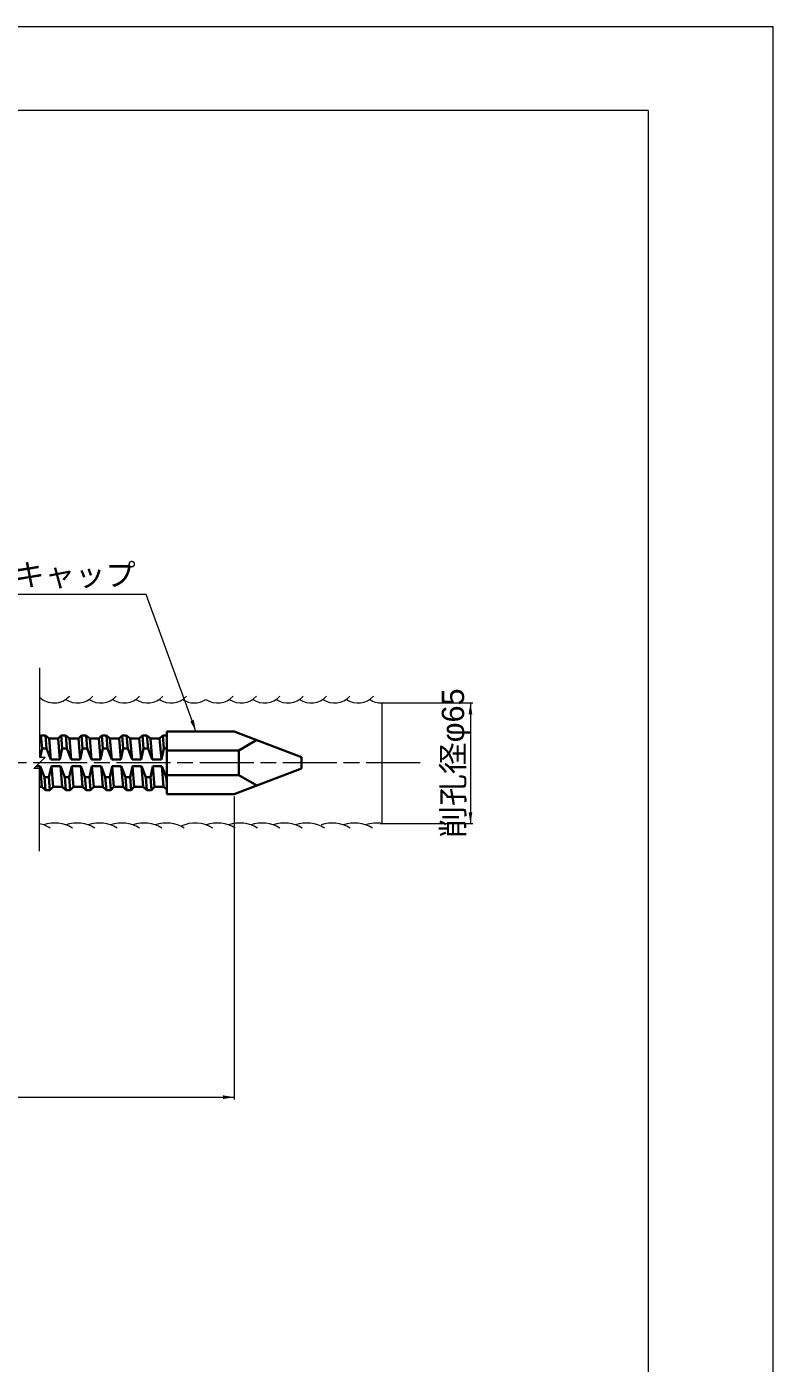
# Model space of a CAD drawing. Units: millimetres at full size, sheet at 1:2; details may follow other scales. Extents: x 1798 to 3480, y 1300 to 2488.
# Drawn here: x 3148 to 3480, y 1894 to 2488 of the extents above; entities that cross this region are included whole.
import ezdxf
from ezdxf.enums import TextEntityAlignment as Align

# ---------------------------------------------------------------- set-up
doc = ezdxf.new("R2010")
doc.units = ezdxf.units.MM
doc.header["$LTSCALE"] = 2
doc.linetypes.add('CHAIN', pattern=[18.5, 12, -1.5, 3.5, -1.5])
for name, color, linetype, lineweight in [('1 外形線', 7, 'Continuous', 35), ('2 細い実線', 3, 'Continuous', 20), ('4中心線', 1, 'CHAIN', 15), ('6 寸法線', 4, 'Continuous', 13), ('7 枠・タイトル', 7, 'Continuous', 13), ('Defpoints_3', 7, 'Continuous', 13)]:
    doc.layers.add(name, color=color, linetype=linetype, lineweight=lineweight)
doc.styles.add('ＭＳ Ｐゴシック', font='')
doc.styles.get('ＭＳ Ｐゴシック').set_extended_font_data('MS PGothic')

# ---------------------------------------------------------------- blocks, each defined once
blk = doc.blocks.new('filled_arrow')
at = {"color": 0, "linetype": 'Continuous', "lineweight": -2}
blk.add_solid([(7.5, 1.25), (0, 0), (7.5, -1.25)], dxfattribs=at)

msp = doc.modelspace()

# ---------------------------------------------------------------- linework, layer by layer
at = {"layer": '1 外形線'}
for p, q in [((3210.559, 2174.748), (3210.559, 2146.848)), ((3210.559, 2174.748), (3240.559, 2174.748)), ((3240.559, 2174.748), (3270.559, 2163.298)), ((3154.674, 2172.878), (3154.049, 2172.272)), ((3156.674, 2172.877), (3154.674, 2172.878)), ((3155.149, 2167.128), (3154.674, 2172.878)), ((3156.674, 2172.877), (3158.291, 2171.528)), ((3157.149, 2167.127), (3156.674, 2172.877)), ((3162.305, 2171.528), (3158.291, 2171.528)), ((3159.055, 2162.278), (3158.291, 2171.528)), ((3163.698, 2172.877), (3162.304, 2171.527)), ((3163.069, 2162.277), (3162.304, 2171.527)), ((3165.698, 2172.877), (3163.698, 2172.877)), ((3164.173, 2167.127), (3163.698, 2172.877)), ((3165.698, 2172.877), (3167.315, 2171.527)), ((3166.173, 2167.127), (3165.698, 2172.877)), ((3168.079, 2162.277), (3167.315, 2171.527)), ((3171.328, 2171.527), (3167.315, 2171.527)), ((3172.722, 2172.877), (3171.328, 2171.527)), ((3172.093, 2162.277), (3171.328, 2171.526)), ((3174.722, 2172.876), (3172.722, 2172.877)), ((3173.197, 2167.127), (3172.722, 2172.877)), ((3175.197, 2167.126), (3174.722, 2172.876)), ((3174.722, 2172.876), (3176.339, 2171.527)), ((3180.352, 2171.527), (3176.339, 2171.527)), ((3177.103, 2162.277), (3176.339, 2171.527)), ((3181.746, 2172.876), (3180.352, 2171.527)), ((3181.117, 2162.276), (3180.352, 2171.526)), ((3183.746, 2172.876), (3181.746, 2172.876)), ((3182.221, 2167.126), (3181.746, 2172.876)), ((3183.746, 2172.876), (3185.362, 2171.527)), ((3184.221, 2167.126), (3183.746, 2172.876)), ((3186.127, 2162.276), (3185.362, 2171.527)), ((3189.376, 2171.527), (3185.362, 2171.527)), ((3190.769, 2172.876), (3189.376, 2171.526)), ((3190.14, 2162.276), (3189.376, 2171.525)), ((3192.77, 2172.876), (3190.769, 2172.876)), ((3191.245, 2167.126), (3190.769, 2172.876)), ((3192.77, 2172.876), (3194.386, 2171.526)), ((3193.245, 2167.126), (3192.77, 2172.876)), ((3195.15, 2162.276), (3194.386, 2171.526)), ((3198.4, 2171.526), (3194.386, 2171.526)), ((3199.793, 2172.875), (3198.4, 2171.526)), ((3199.164, 2162.276), (3198.4, 2171.525)), ((3201.793, 2172.875), (3199.793, 2172.875)), ((3200.268, 2167.126), (3199.793, 2172.875)), ((3201.793, 2172.875), (3203.41, 2171.526)), ((3202.268, 2167.125), (3201.793, 2172.875)), ((3207.424, 2171.526), (3203.41, 2171.526)), ((3204.174, 2162.275), (3203.41, 2171.526)), ((3208.188, 2162.275), (3207.423, 2171.524)), ((3208.817, 2172.875), (3207.424, 2171.525)), ((3210.558, 2172.875), (3208.817, 2172.875)), ((3209.292, 2167.125), (3208.817, 2172.875)), ((3242.559, 2166.298), (3250.559, 2170.932)), ((3155.149, 2167.128), (3154.282, 2163.321)), ((3155.149, 2167.128), (3157.149, 2167.127)), ((3157.149, 2167.127), (3159.055, 2162.278)), ((3163.069, 2162.277), (3159.055, 2162.278)), ((3164.173, 2167.127), (3163.069, 2162.277)), ((3164.173, 2167.127), (3166.173, 2167.127)), ((3166.173, 2167.127), (3168.079, 2162.277)), ((3172.093, 2162.277), (3168.079, 2162.277)), ((3173.197, 2167.127), (3172.093, 2162.277)), ((3173.197, 2167.127), (3175.197, 2167.126)), ((3175.197, 2167.126), (3177.103, 2162.277)), ((3181.117, 2162.276), (3177.103, 2162.277)), ((3182.221, 2167.126), (3181.116, 2162.276)), ((3182.221, 2167.126), (3184.221, 2167.126)), ((3184.221, 2167.126), (3186.127, 2162.276)), ((3190.14, 2162.276), (3186.127, 2162.276)), ((3191.245, 2167.126), (3190.14, 2162.276)), ((3191.245, 2167.126), (3193.245, 2167.126)), ((3193.245, 2167.126), (3195.15, 2162.276)), ((3199.164, 2162.276), (3195.15, 2162.276)), ((3200.268, 2167.126), (3199.164, 2162.275)), ((3200.268, 2167.126), (3202.268, 2167.125)), ((3202.268, 2167.125), (3204.174, 2162.275)), ((3208.188, 2162.275), (3204.174, 2162.275)), ((3209.292, 2167.125), (3208.188, 2162.275)), ((3209.292, 2167.125), (3210.558, 2167.125)), ((3210.559, 2166.298), (3242.559, 2166.298)), ((3242.559, 2166.298), (3242.559, 2155.298)), ((3270.559, 2163.298), (3270.559, 2158.298)), ((3154.293, 2159.277), (3152.519, 2159.278)), ((3155.057, 2150.028), (3154.293, 2159.277)), ((3156.199, 2154.427), (3154.293, 2159.277)), ((3158.199, 2154.428), (3159.303, 2159.277)), ((3163.316, 2159.277), (3159.303, 2159.278)), ((3160.067, 2150.028), (3159.303, 2159.277)), ((3164.081, 2150.027), (3163.316, 2159.277)), ((3165.222, 2154.427), (3163.317, 2159.277)), ((3167.222, 2154.427), (3168.327, 2159.276)), ((3172.34, 2159.276), (3168.327, 2159.277)), ((3169.091, 2150.027), (3168.327, 2159.276)), ((3173.105, 2150.027), (3172.34, 2159.276)), ((3174.246, 2154.426), (3172.34, 2159.276)), ((3176.246, 2154.427), (3177.35, 2159.276)), ((3178.115, 2150.027), (3177.35, 2159.276)), ((3181.364, 2159.276), (3177.351, 2159.277)), ((3182.129, 2150.027), (3181.364, 2159.276)), ((3183.27, 2154.426), (3181.364, 2159.276)), ((3185.27, 2154.427), (3186.374, 2159.276)), ((3187.139, 2150.026), (3186.374, 2159.276)), ((3190.388, 2159.275), (3186.375, 2159.277)), ((3191.152, 2150.026), (3190.388, 2159.275)), ((3192.294, 2154.426), (3190.388, 2159.275)), ((3194.294, 2154.426), (3195.398, 2159.275)), ((3199.412, 2159.275), (3195.398, 2159.276)), ((3196.162, 2150.026), (3195.398, 2159.275)), ((3200.176, 2150.026), (3199.412, 2159.275)), ((3201.318, 2154.425), (3199.412, 2159.275)), ((3203.318, 2154.426), (3204.422, 2159.275)), ((3208.436, 2159.274), (3204.422, 2159.276)), ((3205.186, 2150.026), (3204.422, 2159.275)), ((3209.2, 2150.025), (3208.436, 2159.274)), ((3210.341, 2154.425), (3208.436, 2159.274)), ((3270.559, 2158.298), (3240.559, 2146.848)), ((3156.199, 2154.427), (3158.199, 2154.428)), ((3156.674, 2148.678), (3156.199, 2154.427)), ((3158.674, 2148.677), (3158.199, 2154.428)), ((3165.697, 2148.677), (3165.222, 2154.427)), ((3165.222, 2154.427), (3167.222, 2154.427)), ((3167.697, 2148.677), (3167.222, 2154.427)), ((3174.246, 2154.426), (3176.246, 2154.427)), ((3174.721, 2148.677), (3174.246, 2154.426)), ((3176.721, 2148.676), (3176.246, 2154.427)), ((3183.27, 2154.426), (3185.27, 2154.427)), ((3183.745, 2148.676), (3183.27, 2154.426)), ((3185.745, 2148.676), (3185.27, 2154.427)), ((3192.769, 2148.676), (3192.294, 2154.426)), ((3192.294, 2154.426), (3194.294, 2154.426)), ((3194.769, 2148.675), (3194.294, 2154.426)), ((3201.318, 2154.425), (3203.318, 2154.426)), ((3201.793, 2148.675), (3201.318, 2154.425)), ((3203.793, 2148.675), (3203.318, 2154.426)), ((3210.559, 2151.791), (3210.341, 2154.425)), ((3210.341, 2154.425), (3210.559, 2154.425)), ((3210.559, 2155.298), (3242.559, 2155.298)), ((3242.559, 2155.298), (3250.559, 2150.665)), ((3155.057, 2150.028), (3154.049, 2150.028)), ((3156.674, 2148.678), (3155.057, 2150.028)), ((3158.674, 2148.677), (3156.674, 2148.678)), ((3158.674, 2148.677), (3160.067, 2150.028)), ((3164.081, 2150.027), (3160.067, 2150.028)), ((3165.697, 2148.677), (3164.081, 2150.027)), ((3167.697, 2148.677), (3165.697, 2148.677)), ((3167.697, 2148.677), (3169.091, 2150.027)), ((3173.105, 2150.027), (3169.091, 2150.027)), ((3174.721, 2148.677), (3173.105, 2150.027)), ((3176.721, 2148.676), (3174.721, 2148.677)), ((3176.721, 2148.676), (3178.115, 2150.027)), ((3182.129, 2150.027), (3178.115, 2150.027)), ((3183.745, 2148.676), (3182.129, 2150.027)), ((3185.745, 2148.676), (3183.745, 2148.676)), ((3185.745, 2148.676), (3187.139, 2150.026)), ((3191.152, 2150.026), (3187.139, 2150.026)), ((3192.769, 2148.676), (3191.152, 2150.026)), ((3194.769, 2148.675), (3192.769, 2148.676)), ((3194.769, 2148.675), (3196.162, 2150.026)), ((3200.176, 2150.026), (3196.162, 2150.026)), ((3201.793, 2148.675), (3200.176, 2150.026)), ((3203.793, 2148.675), (3201.793, 2148.675)), ((3203.793, 2148.675), (3205.186, 2150.026)), ((3209.2, 2150.025), (3205.186, 2150.026)), ((3210.559, 2148.89), (3209.2, 2150.025)), ((3210.559, 2146.848), (3240.559, 2146.848))]:
    msp.add_line(p, q, dxfattribs=at)
at = {"layer": '2 細い実線'}
for p, q in [((3154.05, 2202.961), (3154.049, 2163.321)), ((3306.393, 2133.8), (3306.394, 2187.386)), ((3151.549, 2158.305), (3156.549, 2163.321)), ((3154.049, 2163.321), (3156.549, 2163.321)), ((3154.049, 2158.305), (3151.549, 2158.305)), ((3154.048, 2121.514), (3154.049, 2158.305))]:
    msp.add_line(p, q, dxfattribs=at)
for centre, radius, start, end in [((3160.481, 2196.743), 9.363, 226.61768, 317.16496), ((3170.871, 2196.743), 9.363, 236.29838, 317.16496), ((3181.261, 2196.743), 9.363, 236.29838, 317.16496), ((3191.651, 2196.742), 9.363, 236.29838, 317.16496), ((3202.041, 2196.742), 9.363, 236.29838, 317.16496), ((3212.431, 2196.742), 9.363, 236.29838, 317.16496), ((3222.821, 2196.741), 9.363, 236.29838, 303.6973), ((3233.211, 2196.741), 9.363, 236.29838, 317.16496), ((3243.601, 2196.741), 9.363, 236.29838, 317.16496), ((3253.991, 2196.74), 9.363, 236.29838, 317.16496), ((3264.381, 2196.74), 9.363, 236.29838, 317.16496), ((3274.771, 2196.74), 9.363, 236.29838, 317.16496), ((3285.161, 2196.739), 9.363, 236.29838, 317.16496), ((3295.551, 2196.739), 9.363, 236.29838, 317.16496), ((3305.942, 2196.739), 9.363, 236.29838, 272.76984), ((3150.9, 2119.053), 14.948, 58.00507, 77.84061), ((3160.83, 2119.053), 14.948, 58.00507, 109.39787), ((3170.76, 2119.052), 14.948, 58.00507, 109.39787), ((3180.69, 2119.051), 14.948, 58.00507, 109.39787), ((3190.62, 2119.051), 14.948, 58.00507, 109.39787), ((3200.55, 2119.05), 14.948, 58.00507, 109.39787), ((3210.48, 2119.05), 14.948, 58.00507, 109.39787), ((3223.171, 2119.051), 14.948, 58.00507, 115.12284), ((3233.1, 2119.05), 14.948, 58.00507, 109.39787), ((3243.03, 2119.049), 14.948, 58.00507, 109.39787), ((3252.96, 2119.049), 14.948, 58.00507, 109.39787), ((3262.89, 2119.048), 14.948, 58.00507, 109.39787), ((3272.82, 2119.048), 14.948, 58.00507, 109.39787), ((3284.13, 2119.048), 14.948, 58.00507, 109.39787), ((3294.06, 2119.047), 14.948, 58.00507, 109.39787), ((3303.99, 2119.047), 14.948, 80.74874, 109.39787)]:
    msp.add_arc(centre, radius, start, end, dxfattribs=at)
at = {"layer": '4中心線'}
msp.add_line((3323.229, 2160.798), (2088.495, 2160.798), dxfattribs=at)
at = {"layer": '6 寸法線'}
for p, q in [((3305.394, 2187.386), (3346.589, 2187.386)), ((3345.589, 2187.386), (3345.589, 2133.8)), ((3240.559, 2145.848), (3240.559, 2011.157)), ((3305.391, 2133.8), (3346.589, 2133.8)), ((2122.765, 2012.157), (3240.559, 2012.157))]:
    msp.add_line(p, q, dxfattribs=at)
msp.add_lwpolyline([(3223.558, 2174.754), (3221.846, 2179.452), (3201.372, 2235.642), (3078.095, 2235.642)], dxfattribs=at)
at = {"layer": '7 枠・タイトル'}
for q in [(1853.846, 2450.683), (3424.542, 1337.13)]:
    msp.add_line((3424.542, 2450.683), q, dxfattribs=at)
at = {"layer": 'Defpoints_3'}
msp.add_lwpolyline([(1798.194, 1299.907), (3480.194, 1299.907), (3480.194, 2487.907), (1798.194, 2487.907)], close=True, dxfattribs=at)

# ---------------------------------------------------------------- block references
at = {"layer": '6 寸法線', "xscale": 0.667, "yscale": 0.667}
for p, rotation in [((3345.589, 2187.386), 270), ((3223.558, 2174.754), 110), ((3345.589, 2133.8), 90), ((3240.559, 2012.157), 180)]:
    msp.add_blockref('filled_arrow', p, dxfattribs=dict(at, rotation=rotation))

# ---------------------------------------------------------------- texts
at = {"layer": '6 寸法線', "color": 7, "style": 'ＭＳ Ｐゴシック'}
msp.add_text('4.D22 先端キャップ', height=9.897, dxfattribs=at).set_placement((3077.647, 2236.406), align=Align.BOTTOM_LEFT)
at = {"layer": '6 寸法線', "style": 'ＭＳ Ｐゴシック', "width": 1.05}
msp.add_text('削孔径φ65', height=9.897, rotation=90, dxfattribs=at).set_placement((3337.799, 2160.593), align=Align.MIDDLE_CENTER)

doc.saveas('drawing.dxf')
